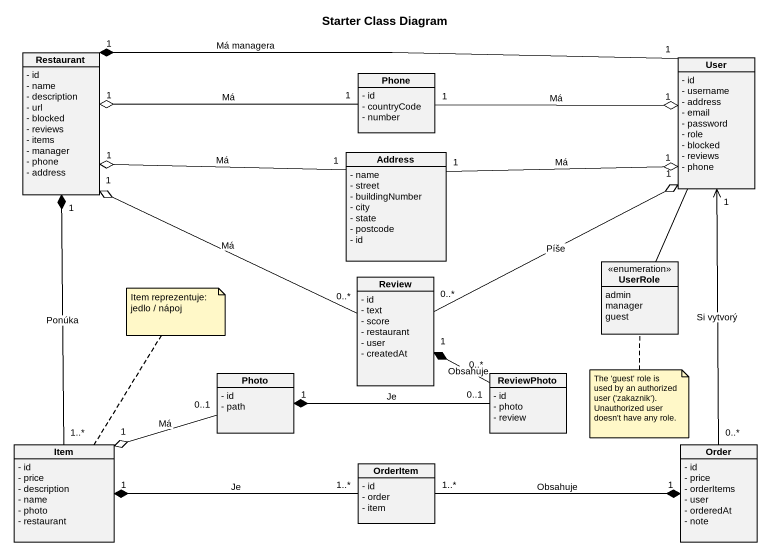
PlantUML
@startuml
title Starter Class Diagram
hide circle
hide empty members
skinparam classAttributeIconSize 0
class Restaurant {
  - id
  - name
  - description
  - url
  - blocked
  - reviews
  - items
  - manager
  - phone
  - address
}
class User {
  - id
  - username
  - address
  - email
  - password
  - role
  - blocked
  - reviews
  - phone
}
class Phone {
  - id
  - countryCode
  - number
}
class Address {
  - name
  - street
  - buildingNumber
  - city
  - state
  - postcode
  - id
}
class Review {
  - id
  - text
  - score
  - restaurant
  - user
  - createdAt
}
enum UserRole {
  admin
  manager
  guest
}
class Photo {
  - id
  - path
}
class ReviewPhoto {
  - id
  - photo
  - review
}
class Item {
  - id
  - price
  - description
  - name
  - photo
  - restaurant
}
class Order {
  - id
  - price
  - orderItems
  - user
  - orderedAt
  - note
}
class OrderItem {
  - id
  - order
  - item
}
User "1" -left-* "1" Restaurant : Má managera
Phone "1" -left-o "1" Restaurant : Má
Phone "1" -right-o "1" User : Má
Address "1" -left-o "1" Restaurant : Má
Address "1" -right-o "1" User : Má
Review "0..*" -up-o "1" Restaurant : Má
Review "0..*" -up-o "1" User : Píše
UserRole -up- User
Photo "0..1" -left-o "1" Item : Má
ReviewPhoto "0..*" -left-* "1" Review : Obsahuje
ReviewPhoto "0..1" -left-* "1" Photo : Je
Item "1..*" -up-* "1" Restaurant : Ponúka
Order "0..*" -up-> "1" User : Si vytvorý
OrderItem "1..*" -left-* "1" Item : Je
OrderItem "1..*" -right-* "1" Order : Obsahuje
note top of Item
  Item reprezentuje:
  jedlo / nápoj
end note
note bottom of UserRole : The 'guest' role is used by an authorized user ('zakaznik'). Unauthorized user doesn't have any role.
@enduml
